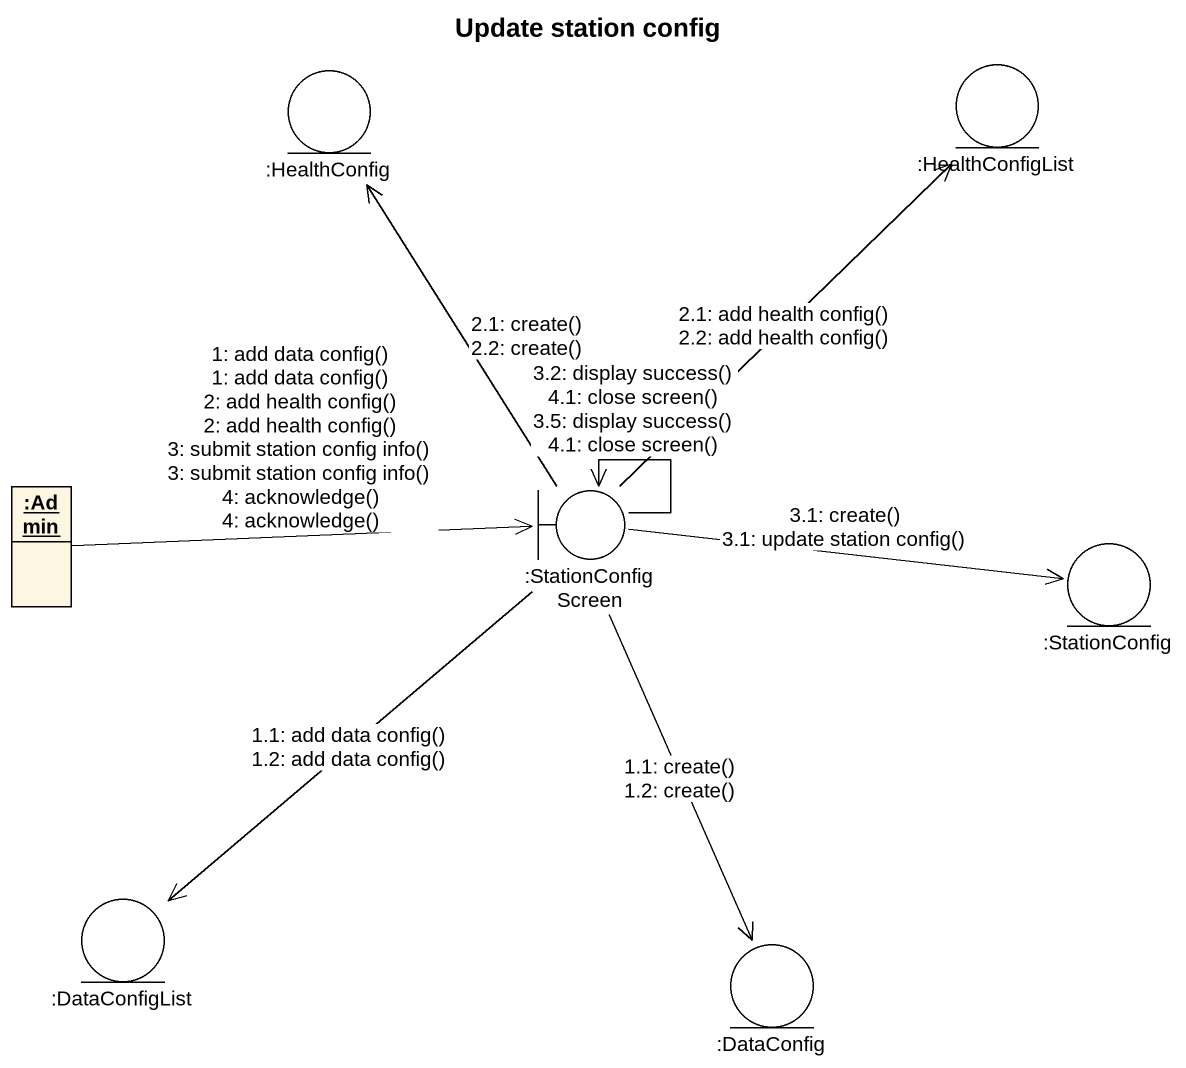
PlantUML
@startuml
title Update station config
allowmixing
hide circle
hide empty members
entity ":HealthConfig" as HealthConfig
entity ":HealthConfigList" as HealthConfigList
object ":Admin" as Admin
boundary ":StationConfigScreen" as StationConfigScreen
entity ":StationConfig" as StationConfig
entity ":DataConfigList" as DataConfigList
entity ":DataConfig" as DataConfig
Admin -right-> StationConfigScreen : 1: add data config()\n1: add data config()\n2: add health config()\n2: add health config()\n3: submit station config info()\n3: submit station config info()\n4: acknowledge()\n4: acknowledge()
StationConfigScreen --> DataConfigList : 1.1: add data config()\n1.2: add data config()
StationConfigScreen --> DataConfig : 1.1: create()\n1.2: create()
StationConfigScreen -up-> HealthConfig : 2.1: create()\n2.2: create()
StationConfigScreen -up-> HealthConfigList : 2.1: add health config()\n2.2: add health config()
StationConfigScreen -right-> StationConfig : 3.1: create()\n3.1: update station config()
StationConfigScreen --> StationConfigScreen : 3.2: display success()\n4.1: close screen()\n3.5: display success()\n4.1: close screen()
@enduml
